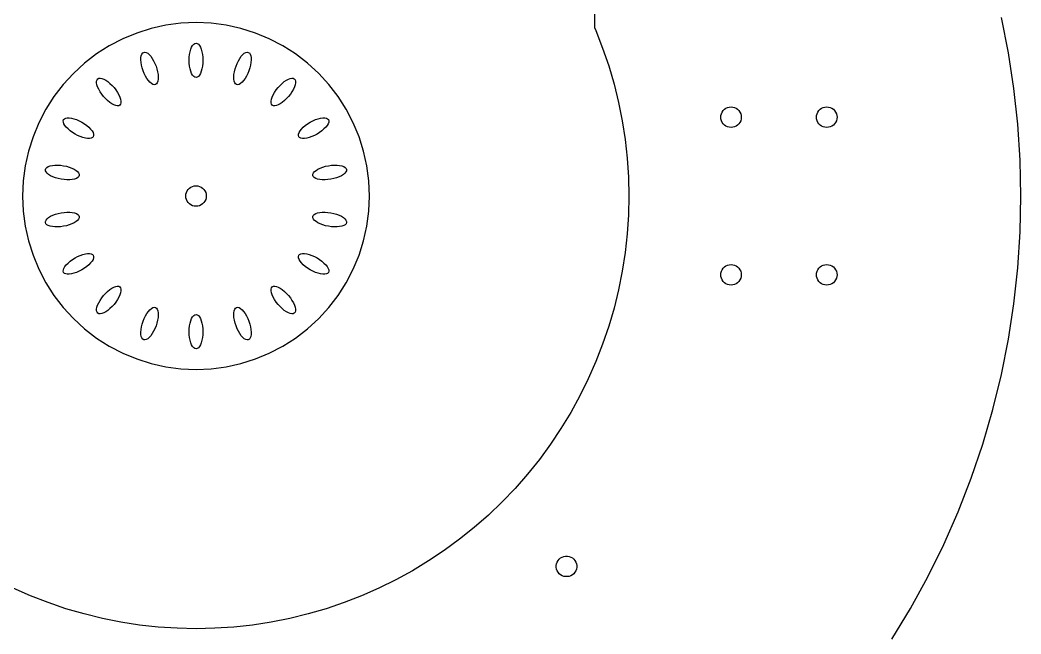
# Model space of a CAD drawing. Header units: metres. Extents: x -120 to 120, y -241 to 0.
# Drawn here: x -25.7 to 120.4, y -184.3 to -94.7 of the extents above; entities that cross this region are included whole.
import ezdxf

# ---------------------------------------------------------------- set-up
doc = ezdxf.new("R2010")
doc.units = ezdxf.units.M

msp = doc.modelspace()

# ---------------------------------------------------------------- linework, layer by layer
for p, q in [((58.1451, -39.9382), (58.1451, -95.7742)), ((118.55, -99.4749), (117.525, -94.3238)), ((-6.55075, -95.9307), (-8.65659, -96.5947)), ((-4.39507, -95.4528), (-6.55075, -95.9307)), ((-2.20592, -95.1646), (-4.39507, -95.4528)), ((0, -95.0683), (-2.20592, -95.1646)), ((2.20592, -95.1646), (0, -95.0683)), ((4.39507, -95.4528), (2.20592, -95.1646)), ((6.55075, -95.9307), (4.39507, -95.4528)), ((8.65659, -96.5947), (6.55075, -95.9307)), ((58.1451, -95.7742), (58.3385, -96.2138)), ((58.3385, -96.2138), (59.3371, -98.7815)), ((-10.6965, -97.4396), (-12.6551, -98.4592)), ((-8.65659, -96.5947), (-10.6965, -97.4396)), ((10.6965, -97.4396), (8.65659, -96.5947)), ((12.6551, -98.4592), (10.6965, -97.4396)), ((-12.6551, -98.4592), (-14.5173, -99.6456)), ((-0.93968, -99.7132), (-0.86601, -99.3183)), ((-0.86601, -99.3183), (-0.76604, -98.9613)), ((-0.76604, -98.9613), (-0.64278, -98.6531)), ((-0.64278, -98.6531), (-0.49999, -98.4032)), ((-0.49999, -98.4032), (-0.34201, -98.219)), ((-0.34201, -98.219), (-0.17364, -98.1062)), ((-0.17364, -98.1062), (0, -98.0683)), ((0, -98.0683), (0.17364, -98.1062)), ((0.17364, -98.1062), (0.34201, -98.219)), ((0.34201, -98.219), (0.5, -98.4032)), ((0.5, -98.4032), (0.64278, -98.6531)), ((0.64278, -98.6531), (0.76604, -98.9613)), ((0.76604, -98.9613), (0.86601, -99.3183)), ((0.86601, -99.3183), (0.93968, -99.7132)), ((14.5173, -99.6456), (12.6551, -98.4592)), ((59.3371, -98.7815), (60.2226, -101.39)), ((-14.5173, -99.6456), (-16.2691, -100.99)), ((-8.04494, -100.515), (-8.0345, -100.183)), ((-8.0168, -100.885), (-8.04494, -100.515)), ((-8.0345, -100.183), (-7.98582, -99.8995)), ((-7.98582, -99.8995), (-7.90036, -99.6724)), ((-7.90036, -99.6724), (-7.78072, -99.5088)), ((-7.78072, -99.5088), (-7.63052, -99.4137)), ((-7.63052, -99.4137), (-7.45436, -99.39)), ((-7.45436, -99.39), (-7.25757, -99.4384)), ((-7.25757, -99.4384), (-7.04613, -99.5574)), ((-7.04613, -99.5574), (-6.82646, -99.7435)), ((-6.82646, -99.7435), (-6.60524, -99.9909)), ((-6.60524, -99.9909), (-6.38921, -100.292)), ((-6.38921, -100.292), (-6.18489, -100.638)), ((-6.18489, -100.638), (-5.99854, -101.018)), ((-0.99999, -100.568), (-0.9848, -100.134)), ((-0.9848, -101.002), (-0.99999, -100.568)), ((-0.9848, -100.134), (-0.93968, -99.7132)), ((0.93968, -99.7132), (0.9848, -100.134)), ((0.9848, -100.134), (1, -100.568)), ((1, -100.568), (0.9848, -101.002)), ((5.99854, -101.018), (6.18489, -100.638)), ((6.18489, -100.638), (6.38921, -100.292)), ((6.38921, -100.292), (6.60524, -99.9909)), ((6.60524, -99.9909), (6.82646, -99.7435)), ((6.82646, -99.7435), (7.04613, -99.5574)), ((7.04613, -99.5574), (7.25757, -99.4384)), ((7.25757, -99.4384), (7.45436, -99.39)), ((7.45436, -99.39), (7.63052, -99.4137)), ((7.63052, -99.4137), (7.78072, -99.5088)), ((7.78072, -99.5088), (7.90036, -99.6724)), ((7.90036, -99.6724), (7.98582, -99.8995)), ((7.98582, -99.8995), (8.0345, -100.183)), ((8.04494, -100.515), (8.0168, -100.885)), ((8.0345, -100.183), (8.04494, -100.515)), ((16.2691, -100.99), (14.5173, -99.6456)), ((119.349, -104.666), (118.55, -99.4749)), ((-16.2691, -100.99), (-17.897, -102.481)), ((-7.95094, -101.281), (-8.0168, -100.885)), ((-7.84937, -101.692), (-7.95094, -101.281)), ((-7.71516, -102.105), (-7.84937, -101.692)), ((-7.55241, -102.508), (-7.71516, -102.105)), ((-5.99854, -101.018), (-5.83578, -101.421)), ((-5.83578, -101.421), (-5.70158, -101.834)), ((-5.70158, -101.834), (-5.60001, -102.245)), ((-0.93968, -101.423), (-0.9848, -101.002)), ((-0.86601, -101.818), (-0.93968, -101.423)), ((-0.76604, -102.175), (-0.86601, -101.818)), ((-0.64278, -102.483), (-0.76604, -102.175)), ((0.76604, -102.175), (0.64278, -102.483)), ((0.86601, -101.818), (0.76604, -102.175)), ((0.93968, -101.423), (0.86601, -101.818)), ((0.9848, -101.002), (0.93968, -101.423)), ((5.60001, -102.245), (5.70158, -101.834)), ((5.70158, -101.834), (5.83578, -101.421)), ((5.83578, -101.421), (5.99854, -101.018)), ((7.71516, -102.105), (7.55241, -102.508)), ((7.84937, -101.692), (7.71516, -102.105)), ((7.95094, -101.281), (7.84937, -101.692)), ((8.0168, -100.885), (7.95094, -101.281)), ((17.897, -102.481), (16.2691, -100.99)), ((60.2226, -101.39), (60.9936, -104.035)), ((-17.897, -102.481), (-19.3887, -104.109)), ((-14.5084, -103.866), (-14.5058, -103.623)), ((-14.5058, -103.623), (-14.4493, -103.429)), ((-14.4493, -103.429), (-14.3407, -103.288)), ((-14.3407, -103.288), (-14.1833, -103.205)), ((-14.1833, -103.205), (-13.9818, -103.184)), ((-13.9818, -103.184), (-13.7424, -103.223)), ((-13.7424, -103.223), (-13.4723, -103.323)), ((-13.4723, -103.323), (-13.1799, -103.48)), ((-13.1799, -103.48), (-12.8738, -103.689)), ((-12.8738, -103.689), (-12.5635, -103.944)), ((-7.36606, -102.888), (-7.55241, -102.508)), ((-7.16174, -103.234), (-7.36606, -102.888)), ((-6.94571, -103.535), (-7.16174, -103.234)), ((-6.72449, -103.782), (-6.94571, -103.535)), ((-5.56514, -103.626), (-5.6506, -103.854)), ((-5.60001, -102.245), (-5.53415, -102.641)), ((-5.51645, -103.343), (-5.56514, -103.626)), ((-5.53415, -102.641), (-5.50601, -103.011)), ((-5.50601, -103.011), (-5.51645, -103.343)), ((-0.49999, -102.733), (-0.64278, -102.483)), ((-0.34201, -102.917), (-0.49999, -102.733)), ((-0.17364, -103.03), (-0.34201, -102.917)), ((0, -103.068), (-0.17364, -103.03)), ((0.17364, -103.03), (0, -103.068)), ((0.34201, -102.917), (0.17364, -103.03)), ((0.5, -102.733), (0.34201, -102.917)), ((0.64278, -102.483), (0.5, -102.733)), ((5.50601, -103.011), (5.53415, -102.641)), ((5.51645, -103.343), (5.50601, -103.011)), ((5.56514, -103.626), (5.51645, -103.343)), ((5.53415, -102.641), (5.60001, -102.245)), ((5.6506, -103.854), (5.56514, -103.626)), ((6.94571, -103.535), (6.72449, -103.782)), ((7.16174, -103.234), (6.94571, -103.535)), ((7.36606, -102.888), (7.16174, -103.234)), ((7.55241, -102.508), (7.36606, -102.888)), ((12.5635, -103.944), (12.8738, -103.689)), ((12.8738, -103.689), (13.1799, -103.48)), ((13.1799, -103.48), (13.4723, -103.323)), ((13.4723, -103.323), (13.7424, -103.223)), ((13.7424, -103.223), (13.9818, -103.184)), ((13.9818, -103.184), (14.1833, -103.205)), ((14.1833, -103.205), (14.3407, -103.288)), ((14.3407, -103.288), (14.4493, -103.429)), ((14.4493, -103.429), (14.5058, -103.623)), ((14.5058, -103.623), (14.5084, -103.866)), ((19.3887, -104.109), (17.897, -102.481)), ((-19.3887, -104.109), (-20.7329, -105.861)), ((-14.4572, -104.149), (-14.5084, -103.866)), ((-14.3535, -104.464), (-14.4572, -104.149)), ((-14.2006, -104.802), (-14.3535, -104.464)), ((-14.0032, -105.152), (-14.2006, -104.802)), ((-13.7672, -105.503), (-14.0032, -105.152)), ((-12.5635, -103.944), (-12.2584, -104.237)), ((-12.2584, -104.237), (-11.9677, -104.56)), ((-11.9677, -104.56), (-11.7003, -104.902)), ((-11.7003, -104.902), (-11.4643, -105.254)), ((-6.50482, -103.968), (-6.72449, -103.782)), ((-6.29338, -104.087), (-6.50482, -103.968)), ((-6.09659, -104.136), (-6.29338, -104.087)), ((-5.92043, -104.112), (-6.09659, -104.136)), ((-5.77023, -104.017), (-5.92043, -104.112)), ((-5.6506, -103.854), (-5.77023, -104.017)), ((5.77023, -104.017), (5.6506, -103.854)), ((5.92043, -104.112), (5.77023, -104.017)), ((6.09659, -104.136), (5.92043, -104.112)), ((6.29338, -104.087), (6.09659, -104.136)), ((6.50482, -103.968), (6.29338, -104.087)), ((6.72449, -103.782), (6.50482, -103.968)), ((11.4643, -105.254), (11.7003, -104.902)), ((11.7003, -104.902), (11.9677, -104.56)), ((11.9677, -104.56), (12.2584, -104.237)), ((12.2584, -104.237), (12.5635, -103.944)), ((14.0032, -105.152), (13.7672, -105.503)), ((14.2006, -104.802), (14.0032, -105.152)), ((14.3535, -104.464), (14.2006, -104.802)), ((14.4572, -104.149), (14.3535, -104.464)), ((14.5084, -103.866), (14.4572, -104.149)), ((20.7329, -105.861), (19.3887, -104.109)), ((60.9936, -104.035), (61.6484, -106.711)), ((119.92, -109.887), (119.349, -104.666)), ((-20.7329, -105.861), (-21.9193, -107.723)), ((-13.4998, -105.846), (-13.7672, -105.503)), ((-13.2091, -106.169), (-13.4998, -105.846)), ((-12.904, -106.462), (-13.2091, -106.169)), ((-12.5937, -106.717), (-12.904, -106.462)), ((-11.4643, -105.254), (-11.2668, -105.604)), ((-11.2668, -105.604), (-11.114, -105.942)), ((-11.114, -105.942), (-11.0103, -106.257)), ((-11.0103, -106.257), (-10.959, -106.54)), ((-10.959, -106.54), (-10.9617, -106.783)), ((10.959, -106.54), (11.0103, -106.257)), ((10.9617, -106.783), (10.959, -106.54)), ((11.0103, -106.257), (11.114, -105.942)), ((11.114, -105.942), (11.2668, -105.604)), ((11.2668, -105.604), (11.4643, -105.254)), ((12.904, -106.462), (12.5937, -106.717)), ((13.2091, -106.169), (12.904, -106.462)), ((13.4998, -105.846), (13.2091, -106.169)), ((13.7672, -105.503), (13.4998, -105.846)), ((21.9193, -107.723), (20.7329, -105.861)), ((-21.9193, -107.723), (-22.9388, -109.682)), ((-12.2876, -106.926), (-12.5937, -106.717)), ((-11.9951, -107.083), (-12.2876, -106.926)), ((-11.7251, -107.183), (-11.9951, -107.083)), ((-11.4857, -107.222), (-11.7251, -107.183)), ((-11.2842, -107.201), (-11.4857, -107.222)), ((-11.1268, -107.118), (-11.2842, -107.201)), ((-11.0182, -106.977), (-11.1268, -107.118)), ((-10.9617, -106.783), (-11.0182, -106.977)), ((11.0182, -106.977), (10.9617, -106.783)), ((11.1268, -107.118), (11.0182, -106.977)), ((11.2842, -107.201), (11.1268, -107.118)), ((11.4857, -107.222), (11.2842, -107.201)), ((11.7251, -107.183), (11.4857, -107.222)), ((11.9951, -107.083), (11.7251, -107.183)), ((12.2876, -106.926), (11.9951, -107.083)), ((12.5937, -106.717), (12.2876, -106.926)), ((22.9388, -109.682), (21.9193, -107.723)), ((61.6484, -106.711), (62.1859, -109.413)), ((76.7661, -108.128), (76.9161, -107.914)), ((76.9161, -107.914), (77.101, -107.729)), ((77.101, -107.729), (77.3152, -107.579)), ((77.3152, -107.579), (77.5522, -107.469)), ((77.5522, -107.469), (77.8047, -107.401)), ((77.8047, -107.401), (78.0652, -107.378)), ((78.0652, -107.378), (78.3257, -107.401)), ((78.3257, -107.401), (78.5782, -107.469)), ((78.5782, -107.469), (78.8152, -107.579)), ((78.8152, -107.579), (79.0294, -107.729)), ((79.0294, -107.729), (79.2142, -107.914)), ((79.2142, -107.914), (79.3642, -108.128)), ((90.7361, -108.128), (90.8861, -107.914)), ((90.8861, -107.914), (91.071, -107.729)), ((91.071, -107.729), (91.2852, -107.579)), ((91.2852, -107.579), (91.5222, -107.469)), ((91.5222, -107.469), (91.7747, -107.401)), ((91.7747, -107.401), (92.0352, -107.378)), ((92.0352, -107.378), (92.2957, -107.401)), ((92.2957, -107.401), (92.5482, -107.469)), ((92.5482, -107.469), (92.7852, -107.579)), ((92.7852, -107.579), (92.9994, -107.729)), ((92.9994, -107.729), (93.1842, -107.914)), ((93.1842, -107.914), (93.3342, -108.128)), ((-19.3751, -109.393), (-19.3212, -109.223)), ((-19.3616, -109.595), (-19.3751, -109.393)), ((-19.3212, -109.223), (-19.2015, -109.092)), ((-19.2015, -109.092), (-19.0196, -109.003)), ((-19.0196, -109.003), (-18.7811, -108.958)), ((-18.7811, -108.958), (-18.4933, -108.959)), ((-18.4933, -108.959), (-18.1648, -109.006)), ((-18.1648, -109.006), (-17.8056, -109.098)), ((-17.8056, -109.098), (-17.4268, -109.232)), ((-17.4268, -109.232), (-17.0397, -109.403)), ((-17.0397, -109.403), (-16.6561, -109.607)), ((16.6561, -109.607), (17.0397, -109.403)), ((17.0397, -109.403), (17.4268, -109.232)), ((17.4268, -109.232), (17.8056, -109.098)), ((17.8056, -109.098), (18.1648, -109.006)), ((18.1648, -109.006), (18.4933, -108.959)), ((18.4933, -108.959), (18.7811, -108.958)), ((18.7811, -108.958), (19.0196, -109.003)), ((19.0196, -109.003), (19.2015, -109.092)), ((19.2015, -109.092), (19.3212, -109.223)), ((19.3212, -109.223), (19.3751, -109.393)), ((19.3751, -109.393), (19.3616, -109.595)), ((62.1859, -109.413), (62.605, -112.136)), ((76.5652, -108.878), (76.588, -108.618)), ((76.588, -109.139), (76.5652, -108.878)), ((76.588, -108.618), (76.6556, -108.365)), ((76.6556, -109.391), (76.588, -109.139)), ((76.6556, -108.365), (76.7661, -108.128)), ((76.7661, -109.628), (76.6556, -109.391)), ((79.3642, -108.128), (79.4747, -108.365)), ((79.4747, -109.391), (79.3642, -109.628)), ((79.4747, -108.365), (79.5424, -108.618)), ((79.5424, -109.139), (79.4747, -109.391)), ((79.5424, -108.618), (79.5652, -108.878)), ((79.5652, -108.878), (79.5424, -109.139)), ((90.5352, -108.878), (90.558, -108.618)), ((90.558, -109.139), (90.5352, -108.878)), ((90.558, -108.618), (90.6256, -108.365)), ((90.6256, -109.391), (90.558, -109.139)), ((90.6256, -108.365), (90.7361, -108.128)), ((90.7361, -109.628), (90.6256, -109.391)), ((93.3342, -108.128), (93.4447, -108.365)), ((93.4447, -109.391), (93.3342, -109.628)), ((93.4447, -108.365), (93.5124, -108.618)), ((93.5124, -109.139), (93.4447, -109.391)), ((93.5124, -108.618), (93.5352, -108.878)), ((93.5352, -108.878), (93.5124, -109.139)), ((-22.9388, -109.682), (-23.7838, -111.722)), ((-19.2811, -109.824), (-19.3616, -109.595)), ((-19.136, -110.072), (-19.2811, -109.824)), ((-18.9308, -110.333), (-19.136, -110.072)), ((-18.6717, -110.598), (-18.9308, -110.333)), ((-18.3665, -110.86), (-18.6717, -110.598)), ((-18.0245, -111.109), (-18.3665, -110.86)), ((-16.6561, -109.607), (-16.2878, -109.838)), ((-16.2878, -109.838), (-15.9458, -110.087)), ((-15.9458, -110.087), (-15.6406, -110.348)), ((-15.6406, -110.348), (-15.3814, -110.613)), ((-15.3814, -110.613), (-15.1762, -110.874)), ((-15.1762, -110.874), (-15.0311, -111.123)), ((15.0311, -111.123), (15.1762, -110.874)), ((15.1762, -110.874), (15.3814, -110.613)), ((15.3814, -110.613), (15.6406, -110.348)), ((15.6406, -110.348), (15.9458, -110.087)), ((15.9458, -110.087), (16.2878, -109.838)), ((16.2878, -109.838), (16.6561, -109.607)), ((18.3665, -110.86), (18.0245, -111.109)), ((18.6717, -110.598), (18.3665, -110.86)), ((18.9308, -110.333), (18.6717, -110.598)), ((19.136, -110.072), (18.9308, -110.333)), ((19.2811, -109.824), (19.136, -110.072)), ((19.3616, -109.595), (19.2811, -109.824)), ((23.7838, -111.722), (22.9388, -109.682)), ((76.9161, -109.843), (76.7661, -109.628)), ((77.101, -110.028), (76.9161, -109.843)), ((77.3152, -110.177), (77.101, -110.028)), ((77.5522, -110.288), (77.3152, -110.177)), ((77.8047, -110.356), (77.5522, -110.288)), ((78.0652, -110.378), (77.8047, -110.356)), ((78.3257, -110.356), (78.0652, -110.378)), ((78.5782, -110.288), (78.3257, -110.356)), ((78.8152, -110.177), (78.5782, -110.288)), ((79.0294, -110.028), (78.8152, -110.177)), ((79.2142, -109.843), (79.0294, -110.028)), ((79.3642, -109.628), (79.2142, -109.843)), ((90.8861, -109.843), (90.7361, -109.628)), ((91.071, -110.028), (90.8861, -109.843)), ((91.2852, -110.177), (91.071, -110.028)), ((91.5222, -110.288), (91.2852, -110.177)), ((91.7747, -110.356), (91.5222, -110.288)), ((92.0352, -110.378), (91.7747, -110.356)), ((92.2957, -110.356), (92.0352, -110.378)), ((92.5482, -110.288), (92.2957, -110.356)), ((92.7852, -110.177), (92.5482, -110.288)), ((92.9994, -110.028), (92.7852, -110.177)), ((93.1842, -109.843), (92.9994, -110.028)), ((93.3342, -109.628), (93.1842, -109.843)), ((120.264, -115.128), (119.92, -109.887)), ((-23.7838, -111.722), (-24.4478, -113.828)), ((-17.6561, -111.339), (-18.0245, -111.109)), ((-17.2726, -111.543), (-17.6561, -111.339)), ((-16.8855, -111.715), (-17.2726, -111.543)), ((-16.5066, -111.848), (-16.8855, -111.715)), ((-16.1475, -111.94), (-16.5066, -111.848)), ((-15.819, -111.988), (-16.1475, -111.94)), ((-15.5311, -111.989), (-15.819, -111.988)), ((-15.2926, -111.944), (-15.5311, -111.989)), ((-15.1108, -111.855), (-15.2926, -111.944)), ((-14.9911, -111.723), (-15.1108, -111.855)), ((-15.0311, -111.123), (-14.9506, -111.352)), ((-14.9371, -111.554), (-14.9911, -111.723)), ((-14.9506, -111.352), (-14.9371, -111.554)), ((14.9371, -111.554), (14.9506, -111.352)), ((14.9911, -111.723), (14.9371, -111.554)), ((14.9506, -111.352), (15.0311, -111.123)), ((15.1108, -111.855), (14.9911, -111.723)), ((15.2926, -111.944), (15.1108, -111.855)), ((15.5311, -111.989), (15.2926, -111.944)), ((15.819, -111.988), (15.5311, -111.989)), ((16.1475, -111.94), (15.819, -111.988)), ((16.5066, -111.848), (16.1475, -111.94)), ((16.8855, -111.715), (16.5066, -111.848)), ((17.2726, -111.543), (16.8855, -111.715)), ((17.6561, -111.339), (17.2726, -111.543)), ((18.0245, -111.109), (17.6561, -111.339)), ((24.4478, -113.828), (23.7838, -111.722)), ((62.605, -112.136), (62.9049, -114.875)), ((-24.4478, -113.828), (-24.9257, -115.983)), ((24.9257, -115.983), (24.4478, -113.828)), ((62.9049, -114.875), (63.0851, -117.624)), ((120.378, -120.378), (120.264, -115.128)), ((-24.9257, -115.983), (-25.2139, -118.173)), ((-21.9712, -116.504), (-21.9037, -116.34)), ((-21.964, -116.682), (-21.9712, -116.504)), ((-21.8822, -116.867), (-21.964, -116.682)), ((-21.9037, -116.34), (-21.7634, -116.194)), ((-21.7634, -116.194), (-21.5546, -116.07)), ((-21.5546, -116.07), (-21.2836, -115.973)), ((-21.2836, -115.973), (-20.9588, -115.905)), ((-20.9588, -115.905), (-20.5898, -115.869)), ((-20.5898, -115.869), (-20.1881, -115.865)), ((-20.1881, -115.865), (-19.7657, -115.893)), ((-19.7657, -115.893), (-19.3356, -115.954)), ((-19.3356, -115.954), (-18.9107, -116.044)), ((-18.9107, -116.044), (-18.504, -116.161)), ((-18.504, -116.161), (-18.1278, -116.303)), ((-18.1278, -116.303), (-17.7936, -116.463)), ((-17.7936, -116.463), (-17.5116, -116.638)), ((-17.5116, -116.638), (-17.2902, -116.822)), ((-17.2902, -116.822), (-17.1363, -117.01)), ((17.1363, -117.01), (17.2902, -116.822)), ((17.2902, -116.822), (17.5116, -116.638)), ((17.5116, -116.638), (17.7936, -116.463)), ((17.7936, -116.463), (18.1278, -116.303)), ((18.1278, -116.303), (18.504, -116.161)), ((18.504, -116.161), (18.9107, -116.044)), ((18.9107, -116.044), (19.3356, -115.954)), ((19.3356, -115.954), (19.7657, -115.893)), ((19.7657, -115.893), (20.1881, -115.865)), ((20.1881, -115.865), (20.5898, -115.869)), ((20.5898, -115.869), (20.9588, -115.905)), ((20.9588, -115.905), (21.2836, -115.973)), ((21.2836, -115.973), (21.5546, -116.07)), ((21.5546, -116.07), (21.7634, -116.194)), ((21.7634, -116.194), (21.9037, -116.34)), ((21.964, -116.682), (21.8822, -116.867)), ((21.9037, -116.34), (21.9712, -116.504)), ((21.9712, -116.504), (21.964, -116.682)), ((25.2139, -118.173), (24.9257, -115.983)), ((-25.2139, -118.173), (-25.3102, -120.378)), ((-21.7282, -117.055), (-21.8822, -116.867)), ((-21.5069, -117.239), (-21.7282, -117.055)), ((-21.2248, -117.414), (-21.5069, -117.239)), ((-20.8906, -117.574), (-21.2248, -117.414)), ((-20.5145, -117.715), (-20.8906, -117.574)), ((-20.1078, -117.833), (-20.5145, -117.715)), ((-19.6829, -117.923), (-20.1078, -117.833)), ((-19.2527, -117.984), (-19.6829, -117.923)), ((-18.8303, -118.012), (-19.2527, -117.984)), ((-18.4286, -118.008), (-18.8303, -118.012)), ((-18.0597, -117.972), (-18.4286, -118.008)), ((-17.7348, -117.904), (-18.0597, -117.972)), ((-17.4639, -117.807), (-17.7348, -117.904)), ((-17.2551, -117.683), (-17.4639, -117.807)), ((-17.1148, -117.537), (-17.2551, -117.683)), ((-17.1363, -117.01), (-17.0544, -117.195)), ((-17.0472, -117.373), (-17.1148, -117.537)), ((-17.0544, -117.195), (-17.0472, -117.373)), ((17.0472, -117.373), (17.0544, -117.195)), ((17.1148, -117.537), (17.0472, -117.373)), ((17.0544, -117.195), (17.1363, -117.01)), ((17.2551, -117.683), (17.1148, -117.537)), ((17.4639, -117.807), (17.2551, -117.683)), ((17.7348, -117.904), (17.4639, -117.807)), ((18.0597, -117.972), (17.7348, -117.904)), ((18.4286, -118.008), (18.0597, -117.972)), ((18.8303, -118.012), (18.4286, -118.008)), ((19.2527, -117.984), (18.8303, -118.012)), ((19.6829, -117.923), (19.2527, -117.984)), ((20.1078, -117.833), (19.6829, -117.923)), ((20.5145, -117.715), (20.1078, -117.833)), ((20.8906, -117.574), (20.5145, -117.715)), ((21.2248, -117.414), (20.8906, -117.574)), ((21.5069, -117.239), (21.2248, -117.414)), ((21.7282, -117.055), (21.5069, -117.239)), ((21.8822, -116.867), (21.7282, -117.055)), ((25.3102, -120.378), (25.2139, -118.173)), ((63.0851, -117.624), (63.1452, -120.378)), ((-1.40953, -119.865), (-1.29903, -119.628)), ((-1.29903, -119.628), (-1.14906, -119.414)), ((-1.14906, -119.414), (-0.96417, -119.229)), ((-0.96417, -119.229), (-0.74999, -119.079)), ((-0.74999, -119.079), (-0.51302, -118.969)), ((-0.51302, -118.969), (-0.26047, -118.901)), ((-0.26047, -118.901), (0, -118.878)), ((0, -118.878), (0.26047, -118.901)), ((0.26047, -118.901), (0.51302, -118.969)), ((0.51302, -118.969), (0.75, -119.079)), ((0.75, -119.079), (0.96417, -119.229)), ((0.96417, -119.229), (1.14906, -119.414)), ((1.14906, -119.414), (1.29903, -119.628)), ((1.29903, -119.628), (1.40953, -119.865)), ((-25.3102, -120.378), (-25.2139, -122.584)), ((-1.5, -120.378), (-1.4772, -120.118)), ((-1.4772, -120.639), (-1.5, -120.378)), ((-1.4772, -120.118), (-1.40953, -119.865)), ((-1.40953, -120.891), (-1.4772, -120.639)), ((-1.29903, -121.128), (-1.40953, -120.891)), ((-1.14906, -121.343), (-1.29903, -121.128)), ((1.29903, -121.128), (1.14906, -121.343)), ((1.40953, -120.891), (1.29903, -121.128)), ((1.40953, -119.865), (1.4772, -120.118)), ((1.4772, -120.639), (1.40953, -120.891)), ((1.4772, -120.118), (1.5, -120.378)), ((1.5, -120.378), (1.4772, -120.639)), ((25.2139, -122.584), (25.3102, -120.378)), ((63.1452, -120.378), (63.0851, -123.133)), ((120.264, -125.629), (120.378, -120.378)), ((-25.2139, -122.584), (-24.9257, -124.774)), ((-0.96417, -121.528), (-1.14906, -121.343)), ((-0.75, -121.677), (-0.96417, -121.528)), ((-0.51302, -121.788), (-0.75, -121.677)), ((-0.26047, -121.856), (-0.51302, -121.788)), ((0, -121.878), (-0.26047, -121.856)), ((0.26047, -121.856), (0, -121.878)), ((0.51302, -121.788), (0.26047, -121.856)), ((0.74999, -121.677), (0.51302, -121.788)), ((0.96417, -121.528), (0.74999, -121.677)), ((1.14906, -121.343), (0.96417, -121.528)), ((24.9257, -124.774), (25.2139, -122.584)), ((-21.9712, -124.253), (-21.964, -124.075)), ((-21.964, -124.075), (-21.8822, -123.89)), ((-21.8822, -123.89), (-21.7282, -123.702)), ((-21.7282, -123.702), (-21.5069, -123.518)), ((-21.5069, -123.518), (-21.2248, -123.343)), ((-21.2248, -123.343), (-20.8906, -123.183)), ((-20.8906, -123.183), (-20.5145, -123.042)), ((-20.5145, -123.042), (-20.1078, -122.924)), ((-20.1078, -122.924), (-19.6829, -122.834)), ((-19.6829, -122.834), (-19.2527, -122.773)), ((-19.2527, -122.773), (-18.8303, -122.745)), ((-18.8303, -122.745), (-18.4286, -122.749)), ((-18.4286, -122.749), (-18.0597, -122.785)), ((-18.0597, -122.785), (-17.7348, -122.853)), ((-17.5116, -124.119), (-17.7936, -124.294)), ((-17.7348, -122.853), (-17.4639, -122.95)), ((-17.2902, -123.935), (-17.5116, -124.119)), ((-17.4639, -122.95), (-17.2551, -123.074)), ((-17.1363, -123.747), (-17.2902, -123.935)), ((-17.2551, -123.074), (-17.1148, -123.22)), ((-17.0544, -123.562), (-17.1363, -123.747)), ((-17.1148, -123.22), (-17.0472, -123.384)), ((-17.0472, -123.384), (-17.0544, -123.562)), ((17.0472, -123.384), (17.1148, -123.22)), ((17.0544, -123.562), (17.0472, -123.384)), ((17.1363, -123.747), (17.0544, -123.562)), ((17.1148, -123.22), (17.2551, -123.074)), ((17.2902, -123.935), (17.1363, -123.747)), ((17.2551, -123.074), (17.4639, -122.95)), ((17.5116, -124.119), (17.2902, -123.935)), ((17.4639, -122.95), (17.7348, -122.853)), ((17.7936, -124.294), (17.5116, -124.119)), ((17.7348, -122.853), (18.0597, -122.785)), ((18.0597, -122.785), (18.4286, -122.749)), ((18.4286, -122.749), (18.8303, -122.745)), ((18.8303, -122.745), (19.2527, -122.773)), ((19.2527, -122.773), (19.6829, -122.834)), ((19.6829, -122.834), (20.1078, -122.924)), ((20.1078, -122.924), (20.5145, -123.042)), ((20.5145, -123.042), (20.8906, -123.183)), ((20.8906, -123.183), (21.2248, -123.343)), ((21.2248, -123.343), (21.5069, -123.518)), ((21.5069, -123.518), (21.7282, -123.702)), ((21.7282, -123.702), (21.8822, -123.89)), ((21.8822, -123.89), (21.964, -124.075)), ((21.964, -124.075), (21.9712, -124.253)), ((63.0851, -123.133), (62.9049, -125.882)), ((-24.9257, -124.774), (-24.4478, -126.929)), ((-21.9037, -124.417), (-21.9712, -124.253)), ((-21.7634, -124.563), (-21.9037, -124.417)), ((-21.5546, -124.687), (-21.7634, -124.563)), ((-21.2836, -124.784), (-21.5546, -124.687)), ((-20.9588, -124.852), (-21.2836, -124.784)), ((-20.5898, -124.888), (-20.9588, -124.852)), ((-20.1881, -124.892), (-20.5898, -124.888)), ((-19.7657, -124.864), (-20.1881, -124.892)), ((-19.3356, -124.803), (-19.7657, -124.864)), ((-18.9107, -124.713), (-19.3356, -124.803)), ((-18.504, -124.595), (-18.9107, -124.713)), ((-18.1278, -124.454), (-18.504, -124.595)), ((-17.7936, -124.294), (-18.1278, -124.454)), ((18.1278, -124.454), (17.7936, -124.294)), ((18.504, -124.595), (18.1278, -124.454)), ((18.9107, -124.713), (18.504, -124.595)), ((19.3356, -124.803), (18.9107, -124.713)), ((19.7657, -124.864), (19.3356, -124.803)), ((20.1881, -124.892), (19.7657, -124.864)), ((20.5898, -124.888), (20.1881, -124.892)), ((20.9588, -124.852), (20.5898, -124.888)), ((21.2836, -124.784), (20.9588, -124.852)), ((21.5546, -124.687), (21.2836, -124.784)), ((21.7634, -124.563), (21.5546, -124.687)), ((21.9037, -124.417), (21.7634, -124.563)), ((21.9712, -124.253), (21.9037, -124.417)), ((24.4478, -126.929), (24.9257, -124.774)), ((-24.4478, -126.929), (-23.7838, -129.035)), ((23.7838, -129.035), (24.4478, -126.929)), ((62.9049, -125.882), (62.605, -128.621)), ((119.92, -130.87), (120.264, -125.629)), ((-23.7838, -129.035), (-22.9388, -131.075)), ((-18.6717, -130.159), (-18.3665, -129.897)), ((-18.3665, -129.897), (-18.0245, -129.648)), ((-18.0245, -129.648), (-17.6561, -129.418)), ((-17.6561, -129.418), (-17.2726, -129.214)), ((-17.2726, -129.214), (-16.8855, -129.042)), ((-16.8855, -129.042), (-16.5066, -128.909)), ((-16.5066, -128.909), (-16.1475, -128.817)), ((-16.1475, -128.817), (-15.819, -128.769)), ((-15.819, -128.769), (-15.5311, -128.768)), ((-15.5311, -128.768), (-15.2926, -128.813)), ((-15.1762, -129.883), (-15.3814, -130.143)), ((-15.2926, -128.813), (-15.1108, -128.902)), ((-15.0311, -129.634), (-15.1762, -129.883)), ((-15.1108, -128.902), (-14.9911, -129.034)), ((-14.9506, -129.405), (-15.0311, -129.634)), ((-14.9911, -129.034), (-14.9371, -129.203)), ((-14.9371, -129.203), (-14.9506, -129.405)), ((14.9371, -129.203), (14.9911, -129.034)), ((14.9506, -129.405), (14.9371, -129.203)), ((15.0311, -129.634), (14.9506, -129.405)), ((14.9911, -129.034), (15.1108, -128.902)), ((15.1762, -129.883), (15.0311, -129.634)), ((15.1108, -128.902), (15.2926, -128.813)), ((15.3814, -130.143), (15.1762, -129.883)), ((15.2926, -128.813), (15.5311, -128.768)), ((15.5311, -128.768), (15.819, -128.769)), ((15.819, -128.769), (16.1475, -128.817)), ((16.1475, -128.817), (16.5066, -128.909)), ((16.5066, -128.909), (16.8855, -129.042)), ((16.8855, -129.042), (17.2726, -129.214)), ((17.2726, -129.214), (17.6561, -129.418)), ((17.6561, -129.418), (18.0245, -129.648)), ((18.0245, -129.648), (18.3665, -129.897)), ((18.3665, -129.897), (18.6717, -130.159)), ((22.9388, -131.075), (23.7838, -129.035)), ((62.605, -128.621), (62.1859, -131.343)), ((-22.9388, -131.075), (-21.9193, -133.034)), ((-19.3751, -131.364), (-19.3616, -131.162)), ((-19.3212, -131.534), (-19.3751, -131.364)), ((-19.3616, -131.162), (-19.2811, -130.933)), ((-19.2811, -130.933), (-19.136, -130.684)), ((-19.136, -130.684), (-18.9308, -130.424)), ((-18.9308, -130.424), (-18.6717, -130.159)), ((-17.0397, -131.353), (-17.4268, -131.525)), ((-16.6561, -131.15), (-17.0397, -131.353)), ((-16.2878, -130.919), (-16.6561, -131.15)), ((-15.9458, -130.67), (-16.2878, -130.919)), ((-15.6406, -130.409), (-15.9458, -130.67)), ((-15.3814, -130.143), (-15.6406, -130.409)), ((15.6406, -130.409), (15.3814, -130.143)), ((15.9458, -130.67), (15.6406, -130.409)), ((16.2878, -130.919), (15.9458, -130.67)), ((16.6561, -131.15), (16.2878, -130.919)), ((17.0397, -131.353), (16.6561, -131.15)), ((17.4268, -131.525), (17.0397, -131.353)), ((18.6717, -130.159), (18.9308, -130.424)), ((18.9308, -130.424), (19.136, -130.684)), ((19.136, -130.684), (19.2811, -130.933)), ((19.2811, -130.933), (19.3616, -131.162)), ((19.3751, -131.364), (19.3212, -131.534)), ((19.3616, -131.162), (19.3751, -131.364)), ((21.9193, -133.034), (22.9388, -131.075)), ((62.1859, -131.343), (61.6484, -134.046)), ((76.588, -131.618), (76.6556, -131.365)), ((76.6556, -131.365), (76.7661, -131.128)), ((76.7661, -131.128), (76.9161, -130.914)), ((76.9161, -130.914), (77.101, -130.729)), ((77.101, -130.729), (77.3152, -130.579)), ((77.3152, -130.579), (77.5522, -130.469)), ((77.5522, -130.469), (77.8047, -130.401)), ((77.8047, -130.401), (78.0652, -130.378)), ((78.0652, -130.378), (78.3257, -130.401)), ((78.3257, -130.401), (78.5782, -130.469)), ((78.5782, -130.469), (78.8152, -130.579)), ((78.8152, -130.579), (79.0294, -130.729)), ((79.0294, -130.729), (79.2142, -130.914)), ((79.2142, -130.914), (79.3642, -131.128)), ((79.3642, -131.128), (79.4747, -131.365)), ((79.4747, -131.365), (79.5424, -131.618)), ((90.558, -131.618), (90.6256, -131.365)), ((90.6256, -131.365), (90.7361, -131.128)), ((90.7361, -131.128), (90.8861, -130.914)), ((90.8861, -130.914), (91.071, -130.729)), ((91.071, -130.729), (91.2852, -130.579)), ((91.2852, -130.579), (91.5222, -130.469)), ((91.5222, -130.469), (91.7747, -130.401)), ((91.7747, -130.401), (92.0352, -130.378)), ((92.0352, -130.378), (92.2957, -130.401)), ((92.2957, -130.401), (92.5482, -130.469)), ((92.5482, -130.469), (92.7852, -130.579)), ((92.7852, -130.579), (92.9994, -130.729)), ((92.9994, -130.729), (93.1842, -130.914)), ((93.1842, -130.914), (93.3342, -131.128)), ((93.3342, -131.128), (93.4447, -131.365)), ((93.4447, -131.365), (93.5124, -131.618)), ((119.349, -136.091), (119.92, -130.87)), ((-19.2015, -131.665), (-19.3212, -131.534)), ((-19.0196, -131.754), (-19.2015, -131.665)), ((-18.7811, -131.799), (-19.0196, -131.754)), ((-18.4933, -131.798), (-18.7811, -131.799)), ((-18.1648, -131.75), (-18.4933, -131.798)), ((-17.8056, -131.659), (-18.1648, -131.75)), ((-17.4268, -131.525), (-17.8056, -131.659)), ((17.8056, -131.659), (17.4268, -131.525)), ((18.1648, -131.75), (17.8056, -131.659)), ((18.4933, -131.798), (18.1648, -131.75)), ((18.7811, -131.799), (18.4933, -131.798)), ((19.0196, -131.754), (18.7811, -131.799)), ((19.2015, -131.665), (19.0196, -131.754)), ((19.3212, -131.534), (19.2015, -131.665)), ((76.5652, -131.878), (76.588, -131.618)), ((76.588, -132.139), (76.5652, -131.878)), ((76.6556, -132.391), (76.588, -132.139)), ((76.7661, -132.628), (76.6556, -132.391)), ((76.9161, -132.843), (76.7661, -132.628)), ((77.101, -133.028), (76.9161, -132.843)), ((79.2142, -132.843), (79.0294, -133.028)), ((79.3642, -132.628), (79.2142, -132.843)), ((79.4747, -132.391), (79.3642, -132.628)), ((79.5424, -132.139), (79.4747, -132.391)), ((79.5424, -131.618), (79.5652, -131.878)), ((79.5652, -131.878), (79.5424, -132.139)), ((90.5352, -131.878), (90.558, -131.618)), ((90.558, -132.139), (90.5352, -131.878)), ((90.6256, -132.391), (90.558, -132.139)), ((90.7361, -132.628), (90.6256, -132.391)), ((90.8861, -132.843), (90.7361, -132.628)), ((91.071, -133.028), (90.8861, -132.843)), ((93.1842, -132.843), (92.9994, -133.028)), ((93.3342, -132.628), (93.1842, -132.843)), ((93.4447, -132.391), (93.3342, -132.628)), ((93.5124, -132.139), (93.4447, -132.391)), ((93.5124, -131.618), (93.5352, -131.878)), ((93.5352, -131.878), (93.5124, -132.139)), ((-21.9193, -133.034), (-20.7329, -134.896)), ((-13.2091, -134.588), (-12.904, -134.295)), ((-12.904, -134.295), (-12.5937, -134.04)), ((-12.5937, -134.04), (-12.2876, -133.831)), ((-12.2876, -133.831), (-11.9951, -133.674)), ((-11.9951, -133.674), (-11.7251, -133.574)), ((-11.7251, -133.574), (-11.4857, -133.534)), ((-11.4857, -133.534), (-11.2842, -133.556)), ((-11.2842, -133.556), (-11.1268, -133.639)), ((-11.1268, -133.639), (-11.0182, -133.78)), ((-11.0182, -133.78), (-10.9617, -133.974)), ((-10.959, -134.217), (-11.0103, -134.5)), ((-10.9617, -133.974), (-10.959, -134.217)), ((10.959, -134.217), (10.9617, -133.974)), ((11.0103, -134.5), (10.959, -134.217)), ((10.9617, -133.974), (11.0182, -133.78)), ((11.0182, -133.78), (11.1268, -133.639)), ((11.1268, -133.639), (11.2842, -133.556)), ((11.2842, -133.556), (11.4857, -133.534)), ((11.4857, -133.534), (11.7251, -133.574)), ((11.7251, -133.574), (11.9951, -133.674)), ((11.9951, -133.674), (12.2876, -133.831)), ((12.2876, -133.831), (12.5937, -134.04)), ((12.5937, -134.04), (12.904, -134.295)), ((12.904, -134.295), (13.2091, -134.588)), ((20.7329, -134.896), (21.9193, -133.034)), ((61.6484, -134.046), (60.9936, -136.722)), ((77.3152, -133.177), (77.101, -133.028)), ((77.5522, -133.288), (77.3152, -133.177)), ((77.8047, -133.356), (77.5522, -133.288)), ((78.0652, -133.378), (77.8047, -133.356)), ((78.3257, -133.356), (78.0652, -133.378)), ((78.5782, -133.288), (78.3257, -133.356)), ((78.8152, -133.177), (78.5782, -133.288)), ((79.0294, -133.028), (78.8152, -133.177)), ((91.2852, -133.177), (91.071, -133.028)), ((91.5222, -133.288), (91.2852, -133.177)), ((91.7747, -133.356), (91.5222, -133.288)), ((92.0352, -133.378), (91.7747, -133.356)), ((92.2957, -133.356), (92.0352, -133.378)), ((92.5482, -133.288), (92.2957, -133.356)), ((92.7852, -133.177), (92.5482, -133.288)), ((92.9994, -133.028), (92.7852, -133.177)), ((-20.7329, -134.896), (-19.3887, -136.648)), ((-14.2006, -135.955), (-14.0032, -135.605)), ((-14.0032, -135.605), (-13.7672, -135.253)), ((-13.7672, -135.253), (-13.4998, -134.911)), ((-13.4998, -134.911), (-13.2091, -134.588)), ((-11.4643, -135.503), (-11.7003, -135.854)), ((-11.2668, -135.153), (-11.4643, -135.503)), ((-11.114, -134.815), (-11.2668, -135.153)), ((-11.0103, -134.5), (-11.114, -134.815)), ((11.114, -134.815), (11.0103, -134.5)), ((11.2668, -135.153), (11.114, -134.815)), ((11.4643, -135.503), (11.2668, -135.153)), ((11.7003, -135.854), (11.4643, -135.503)), ((13.2091, -134.588), (13.4998, -134.911)), ((13.4998, -134.911), (13.7672, -135.253)), ((13.7672, -135.253), (14.0032, -135.605)), ((14.0032, -135.605), (14.2006, -135.955)), ((19.3887, -136.648), (20.7329, -134.896)), ((-19.3887, -136.648), (-17.897, -138.275)), ((-14.5084, -136.891), (-14.4572, -136.608)), ((-14.5058, -137.134), (-14.5084, -136.891)), ((-14.4493, -137.328), (-14.5058, -137.134)), ((-14.4572, -136.608), (-14.3535, -136.293)), ((-14.3535, -136.293), (-14.2006, -135.955)), ((-13.1799, -137.277), (-13.4723, -137.434)), ((-12.8738, -137.068), (-13.1799, -137.277)), ((-12.5635, -136.813), (-12.8738, -137.068)), ((-12.2584, -136.52), (-12.5635, -136.813)), ((-11.9677, -136.197), (-12.2584, -136.52)), ((-11.7003, -135.854), (-11.9677, -136.197)), ((-7.16174, -137.523), (-6.94571, -137.222)), ((-6.94571, -137.222), (-6.72449, -136.974)), ((-6.72449, -136.974), (-6.50482, -136.788)), ((-6.50482, -136.788), (-6.29338, -136.669)), ((-6.29338, -136.669), (-6.09659, -136.621)), ((-6.09659, -136.621), (-5.92043, -136.645)), ((-5.92043, -136.645), (-5.77023, -136.74)), ((-5.77023, -136.74), (-5.6506, -136.903)), ((-5.6506, -136.903), (-5.56514, -137.13)), ((-5.56514, -137.13), (-5.51645, -137.414)), ((5.51645, -137.414), (5.56514, -137.13)), ((5.56514, -137.13), (5.6506, -136.903)), ((5.6506, -136.903), (5.77023, -136.74)), ((5.77023, -136.74), (5.92043, -136.645)), ((5.92043, -136.645), (6.09659, -136.621)), ((6.09659, -136.621), (6.29338, -136.669)), ((6.29338, -136.669), (6.50482, -136.788)), ((6.50482, -136.788), (6.72449, -136.974)), ((6.72449, -136.974), (6.94571, -137.222)), ((6.94571, -137.222), (7.16174, -137.523)), ((11.9677, -136.197), (11.7003, -135.854)), ((12.2584, -136.52), (11.9677, -136.197)), ((12.5635, -136.813), (12.2584, -136.52)), ((12.8738, -137.068), (12.5635, -136.813)), ((13.1799, -137.277), (12.8738, -137.068)), ((13.4723, -137.434), (13.1799, -137.277)), ((14.2006, -135.955), (14.3535, -136.293)), ((14.3535, -136.293), (14.4572, -136.608)), ((14.5058, -137.134), (14.4493, -137.328)), ((14.4572, -136.608), (14.5084, -136.891)), ((14.5084, -136.891), (14.5058, -137.134)), ((17.897, -138.275), (19.3887, -136.648)), ((60.9936, -136.722), (60.2226, -139.367)), ((118.55, -141.282), (119.349, -136.091)), ((-17.897, -138.275), (-16.2691, -139.767)), ((-14.3407, -137.469), (-14.4493, -137.328)), ((-14.1833, -137.552), (-14.3407, -137.469)), ((-13.9818, -137.573), (-14.1833, -137.552)), ((-13.7424, -137.534), (-13.9818, -137.573)), ((-13.4723, -137.434), (-13.7424, -137.534)), ((-7.84937, -139.065), (-7.71516, -138.652)), ((-7.71516, -138.652), (-7.55241, -138.249)), ((-7.55241, -138.249), (-7.36606, -137.869)), ((-7.36606, -137.869), (-7.16174, -137.523)), ((-5.60001, -138.512), (-5.70158, -138.923)), ((-5.53415, -138.116), (-5.60001, -138.512)), ((-5.50601, -137.746), (-5.53415, -138.116)), ((-5.51645, -137.414), (-5.50601, -137.746)), ((-0.86601, -138.939), (-0.76604, -138.582)), ((-0.76604, -138.582), (-0.64278, -138.274)), ((-0.64278, -138.274), (-0.5, -138.024)), ((-0.5, -138.024), (-0.34201, -137.839)), ((-0.34201, -137.839), (-0.17364, -137.727)), ((-0.17364, -137.727), (0, -137.689)), ((0, -137.689), (0.17364, -137.727)), ((0.17364, -137.727), (0.34201, -137.839)), ((0.34201, -137.839), (0.49999, -138.024)), ((0.49999, -138.024), (0.64278, -138.274)), ((0.64278, -138.274), (0.76604, -138.582)), ((0.76604, -138.582), (0.86601, -138.939)), ((5.50601, -137.746), (5.51645, -137.414)), ((5.53415, -138.116), (5.50601, -137.746)), ((5.60001, -138.512), (5.53415, -138.116)), ((5.70158, -138.923), (5.60001, -138.512)), ((7.16174, -137.523), (7.36606, -137.869)), ((7.36606, -137.869), (7.55241, -138.249)), ((7.55241, -138.249), (7.71516, -138.652)), ((7.71516, -138.652), (7.84937, -139.065)), ((13.7424, -137.534), (13.4723, -137.434)), ((13.9818, -137.573), (13.7424, -137.534)), ((14.1833, -137.552), (13.9818, -137.573)), ((14.3407, -137.469), (14.1833, -137.552)), ((14.4493, -137.328), (14.3407, -137.469)), ((16.2691, -139.767), (17.897, -138.275)), ((-16.2691, -139.767), (-14.5173, -141.111)), ((-8.04494, -140.242), (-8.0168, -139.872)), ((-8.0168, -139.872), (-7.95094, -139.476)), ((-7.95094, -139.476), (-7.84937, -139.065)), ((-6.18489, -140.119), (-6.38921, -140.465)), ((-5.99854, -139.739), (-6.18489, -140.119)), ((-5.83578, -139.336), (-5.99854, -139.739)), ((-5.70158, -138.923), (-5.83578, -139.336)), ((-1, -140.189), (-0.9848, -139.755)), ((-0.9848, -140.623), (-1, -140.189)), ((-0.9848, -139.755), (-0.93968, -139.334)), ((-0.93968, -139.334), (-0.86601, -138.939)), ((0.86601, -138.939), (0.93968, -139.334)), ((0.93968, -139.334), (0.9848, -139.755)), ((0.9848, -139.755), (0.99999, -140.189)), ((0.99999, -140.189), (0.9848, -140.623)), ((5.83578, -139.336), (5.70158, -138.923)), ((5.99854, -139.739), (5.83578, -139.336)), ((6.18489, -140.119), (5.99854, -139.739)), ((6.38921, -140.465), (6.18489, -140.119)), ((7.84937, -139.065), (7.95094, -139.476)), ((7.95094, -139.476), (8.0168, -139.872)), ((8.0168, -139.872), (8.04494, -140.242)), ((14.5173, -141.111), (16.2691, -139.767)), ((60.2226, -139.367), (59.3371, -141.975)), ((-14.5173, -141.111), (-12.6551, -142.298)), ((-8.0345, -140.574), (-8.04494, -140.242)), ((-7.98582, -140.857), (-8.0345, -140.574)), ((-7.90036, -141.085), (-7.98582, -140.857)), ((-7.78072, -141.248), (-7.90036, -141.085)), ((-7.63052, -141.343), (-7.78072, -141.248)), ((-7.45436, -141.367), (-7.63052, -141.343)), ((-7.25757, -141.318), (-7.45436, -141.367)), ((-7.04613, -141.199), (-7.25757, -141.318)), ((-6.82646, -141.013), (-7.04613, -141.199)), ((-6.60524, -140.766), (-6.82646, -141.013)), ((-6.38921, -140.465), (-6.60524, -140.766)), ((-0.93968, -141.044), (-0.9848, -140.623)), ((-0.86601, -141.439), (-0.93968, -141.044)), ((-0.76604, -141.796), (-0.86601, -141.439)), ((0.86601, -141.439), (0.76604, -141.796)), ((0.93968, -141.044), (0.86601, -141.439)), ((0.9848, -140.623), (0.93968, -141.044)), ((6.60524, -140.766), (6.38921, -140.465)), ((6.82646, -141.013), (6.60524, -140.766)), ((7.04613, -141.199), (6.82646, -141.013)), ((7.25757, -141.318), (7.04613, -141.199)), ((7.45436, -141.367), (7.25757, -141.318)), ((7.63052, -141.343), (7.45436, -141.367)), ((7.78072, -141.248), (7.63052, -141.343)), ((7.90036, -141.085), (7.78072, -141.248)), ((7.98582, -140.857), (7.90036, -141.085)), ((8.0345, -140.574), (7.98582, -140.857)), ((8.04494, -140.242), (8.0345, -140.574)), ((12.6551, -142.298), (14.5173, -141.111)), ((117.525, -146.433), (118.55, -141.282)), ((-12.6551, -142.298), (-10.6965, -143.317)), ((-0.64278, -142.104), (-0.76604, -141.796)), ((-0.5, -142.354), (-0.64278, -142.104)), ((-0.34201, -142.538), (-0.5, -142.354)), ((-0.17364, -142.651), (-0.34201, -142.538)), ((0, -142.689), (-0.17364, -142.651)), ((0.17364, -142.651), (0, -142.689)), ((0.34201, -142.538), (0.17364, -142.651)), ((0.49999, -142.354), (0.34201, -142.538)), ((0.64278, -142.104), (0.49999, -142.354)), ((0.76604, -141.796), (0.64278, -142.104)), ((10.6965, -143.317), (12.6551, -142.298)), ((59.3371, -141.975), (58.3385, -144.543)), ((-10.6965, -143.317), (-8.65659, -144.162)), ((-8.65659, -144.162), (-6.55075, -144.826)), ((6.55075, -144.826), (8.65659, -144.162)), ((8.65659, -144.162), (10.6965, -143.317)), ((58.3385, -144.543), (57.229, -147.065)), ((-6.55075, -144.826), (-4.39507, -145.304)), ((-4.39507, -145.304), (-2.20592, -145.592)), ((-2.20592, -145.592), (0, -145.689)), ((0, -145.689), (2.20592, -145.592)), ((2.20592, -145.592), (4.39507, -145.304)), ((4.39507, -145.304), (6.55075, -144.826)), ((57.229, -147.065), (56.0105, -149.536)), ((116.277, -151.535), (117.525, -146.433)), ((56.0105, -149.536), (54.6853, -151.951)), ((114.807, -156.577), (116.277, -151.535)), ((54.6853, -151.951), (53.2561, -154.306)), ((53.2561, -154.306), (51.7255, -156.597)), ((51.7255, -156.597), (50.0964, -158.819)), ((113.119, -161.55), (114.807, -156.577)), ((50.0964, -158.819), (48.372, -160.967)), ((48.372, -160.967), (46.5555, -163.039)), ((111.215, -166.445), (113.119, -161.55)), ((46.5555, -163.039), (44.6504, -165.029)), ((44.6504, -165.029), (42.6603, -166.934)), ((109.1, -171.253), (111.215, -166.445)), ((42.6603, -166.934), (40.5889, -168.75)), ((40.5889, -168.75), (38.4404, -170.475)), ((38.4404, -170.475), (36.2186, -172.104)), ((36.2186, -172.104), (33.9279, -173.635)), ((106.777, -175.963), (109.1, -171.253)), ((33.9279, -173.635), (31.5726, -175.064)), ((52.6025, -174.042), (52.6919, -173.796)), ((52.6919, -173.796), (52.8226, -173.569)), ((52.8226, -173.569), (52.9907, -173.369)), ((52.9907, -173.369), (53.191, -173.201)), ((53.191, -173.201), (53.4174, -173.07)), ((53.4174, -173.07), (53.6631, -172.981)), ((53.6631, -172.981), (53.9206, -172.936)), ((53.9206, -172.936), (54.1821, -172.936)), ((54.1821, -172.936), (54.4396, -172.981)), ((54.4396, -172.981), (54.6853, -173.07)), ((54.6853, -173.07), (54.9117, -173.201)), ((54.9117, -173.201), (55.112, -173.369)), ((55.112, -173.369), (55.2801, -173.569)), ((55.2801, -173.569), (55.4108, -173.796)), ((55.4108, -173.796), (55.5003, -174.042)), ((31.5726, -175.064), (29.1572, -176.389)), ((52.5571, -174.299), (52.6025, -174.042)), ((52.5571, -174.561), (52.5571, -174.299)), ((52.6025, -174.818), (52.5571, -174.561)), ((52.6919, -175.064), (52.6025, -174.818)), ((52.8226, -175.29), (52.6919, -175.064)), ((55.4108, -175.064), (55.2801, -175.29)), ((55.5003, -174.818), (55.4108, -175.064)), ((55.5003, -174.042), (55.5457, -174.299)), ((55.5457, -174.561), (55.5003, -174.818)), ((55.5457, -174.299), (55.5457, -174.561)), ((29.1572, -176.389), (26.6863, -177.607)), ((52.9907, -175.49), (52.8226, -175.29)), ((53.191, -175.659), (52.9907, -175.49)), ((53.4174, -175.789), (53.191, -175.659)), ((53.6631, -175.879), (53.4174, -175.789)), ((53.9206, -175.924), (53.6631, -175.879)), ((54.1821, -175.924), (53.9206, -175.924)), ((54.4396, -175.879), (54.1821, -175.924)), ((54.6853, -175.789), (54.4396, -175.879)), ((54.9117, -175.659), (54.6853, -175.789)), ((55.112, -175.49), (54.9117, -175.659)), ((55.2801, -175.29), (55.112, -175.49)), ((104.251, -180.568), (106.777, -175.963)), ((-24.1646, -178.717), (-26.6863, -177.607)), ((26.6863, -177.607), (24.1646, -178.717)), ((-21.5969, -179.716), (-24.1646, -178.717)), ((24.1646, -178.717), (21.5969, -179.716)), ((-18.9881, -180.601), (-21.5969, -179.716)), ((-16.3432, -181.372), (-18.9881, -180.601)), ((18.9881, -180.601), (16.3432, -181.372)), ((21.5969, -179.716), (18.9881, -180.601)), ((101.526, -185.058), (104.251, -180.568)), ((-13.6671, -182.027), (-16.3432, -181.372)), ((-10.965, -182.564), (-13.6671, -182.027)), ((-8.2421, -182.983), (-10.965, -182.564)), ((10.965, -182.564), (8.2421, -182.983)), ((13.6671, -182.027), (10.965, -182.564)), ((16.3432, -181.372), (13.6671, -182.027)), ((-5.50346, -183.283), (-8.2421, -182.983)), ((-2.75435, -183.464), (-5.50346, -183.283)), ((0, -183.524), (-2.75435, -183.464)), ((2.75435, -183.464), (0, -183.524)), ((5.50346, -183.283), (2.75435, -183.464)), ((8.2421, -182.983), (5.50346, -183.283))]:
    msp.add_line(p, q)

doc.saveas('drawing.dxf')
